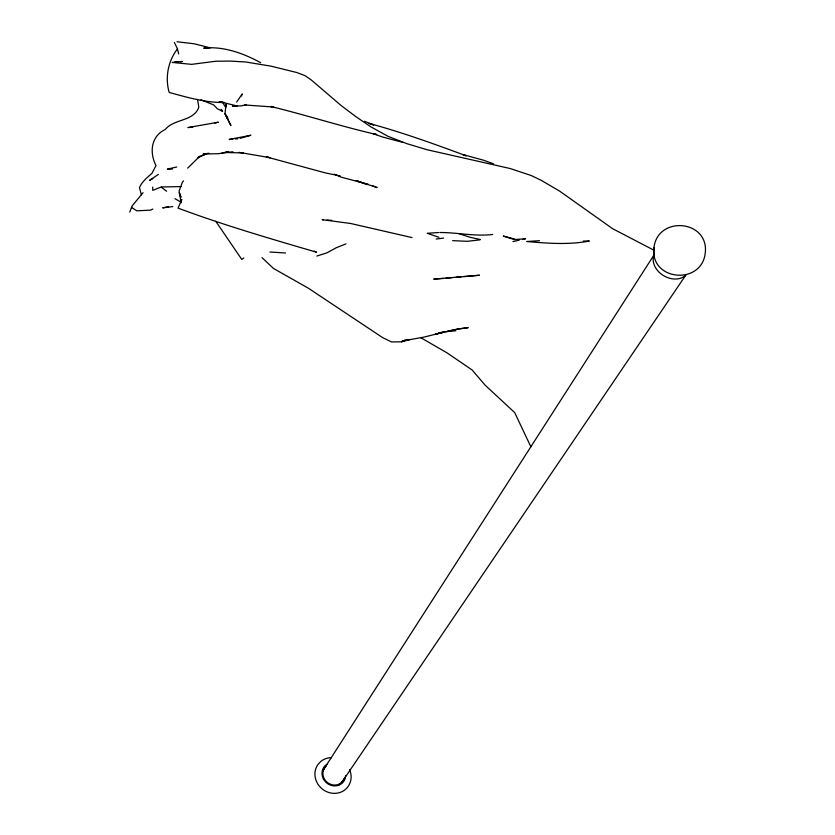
<?xml version="1.0" encoding="UTF-8"?>
<svg xmlns="http://www.w3.org/2000/svg" width="835" height="835" viewBox="0 0 835 835"><rect width="100%" height="100%" fill="white"/><g stroke="black" fill="none" stroke-linecap="round" stroke-linejoin="round"><path stroke-width="1.25" d="M653.92 247.776C657.688 215.086 709.312 219.939 705.251 253.141C701.577 285.539 649.891 281.019 653.92 247.776L654.139 251.836M129.749 212.09L132.295 205.713L143.056 192.697M241.43 95.952L242.244 93.917L236.681 102.027M181.842 199.492L178.043 208.124C223.394 225.001 269.987 238.622 316.517 252.201L314.325 251.105M177.573 48.774C168.033 60.976 164.923 77.582 169.161 92.424C187.197 97.371 205.4 102.705 224.281 102.548L219.177 101.557L237.077 105.961L232.485 106.129L241.419 105.868L246.294 104.657M323.187 770.214L654.243 254.602A18.986 14.487 30.6 0 0 662.969 275.268A18.986 14.487 30.6 0 0 685.932 274.934L341.411 782.917M187.666 168.127L199.565 156.437L206.182 153.953L197.467 157.972L199.565 156.437M183.575 180.945L182.541 181.894L179.128 190.871L179.765 195.192M243.778 257.952L241.816 259.487L215.774 221.265M158.337 174.442L149.622 180.297L152.805 178.648M262.023 257.639L273.473 268.442L308.407 288.232L382.43 337.486L391.458 341.933L401.583 341.828L405.017 340.189M152.836 209.063L150.54 210.138L136.846 210.817L131.45 207.404M346.003 243.872L336.474 247.64L326.871 252.848L316.82 256.074M240.156 138.359L250.876 135.249L229.124 139.455L232.819 139.174M401.583 341.828L409.682 339.584M214.866 123.1L218.311 122.202L187.906 127.567L192.812 127.139M444.356 332.048L423.752 337.163L402.052 341.024L409.515 339.469M444.303 332.038L435.463 334.136L457.799 329.063L468.195 327.633L456.745 329.147M455.503 329.428L445.566 331.735L455.9 330.733M512.961 241.597L519.234 240.177M523.002 239.321L525.507 238.747L514.36 239.582L503.275 236.054L514.725 239.071M176.728 167.01L167.376 169.108L172.292 169.108M168.566 206.61L162.721 207.873L172.824 206.579M180.506 61.654L182.343 61.466L172.177 62.427L191.632 64.358L215.618 61.247L230.178 61.08L245.688 61.988L270.791 66.111L296.602 72.478L304.952 75.609L311.424 80.097L341.191 105.596L355.345 116.274L370.844 126.847L388.129 136.376L407.167 143.756L427.05 149.726L510.133 168.524L531.029 175.454L540.923 180.162L559.575 191.079L612.546 228.644L654.076 250.291M438.396 332.862L444.606 331.819M222.11 152.92L232.934 151.772M208.938 153.233L203.051 154.068L218.843 153.682L228.216 151.928L224.657 152.492L243.392 152.941M436.225 239.04L443.552 238.09M480.031 239.854L467.256 241.315L452.654 240.647M456.025 277.324L461.202 276.844M463.78 276.604L479.488 275.237L433.72 279.12L443.364 278.431M445.848 278.232L452.205 277.669M235.282 138.986L237.735 138.798M438.605 232.548L427.249 233.278L438.928 237.276M539.483 240.689L526.781 241.513C547.614 243.319 568.583 244.999 589.322 241.044L583.3 241.085M174.87 61.873L178.252 61.738M439.909 232.506C457.559 232.495 474.885 236.597 492.66 234.478M285.466 252.995L269.935 252.013M273.65 107.016L244.77 104.97M327.059 220.043L331.745 220.367M177.041 41.75L194.252 43.796L210.232 47.825L203.709 48.138C223.561 46.008 243.455 53.315 260.656 62.688M323.542 219.793L322.133 219.668L350.815 223.519L412.02 237.589M273.379 106.755L270.791 106.483C306.278 115.115 340.92 126.356 376.668 134.55L372.963 133.621L382.472 136.992L402.136 142.201M181.258 186.612L161.353 186.957L152.763 190.359L152.701 187.082M238.841 152.335L270.123 157.69L266.271 156.876L325.493 172.939L340.283 175.966M480.125 239.447L470.596 237.422L459.26 233.8M368.433 184.368L341.233 177.177L334.271 174.16M367.149 184.671L357.432 181.028L377.117 187.593L372.974 185.892M356.107 180.673L360.981 182.354M493.673 163.89L483.517 160.205L462.945 154.59L466.201 155.821C434.231 143.944 402 132.306 369.07 123.403L373.673 125.01L364.457 121.284M200.974 99.772L213.697 104.928L217.319 108.748L222.517 111.326L221.16 109.312M174.943 198.657L181.299 202.32M420.85 337.737L447.111 352.902L472.172 370.009L485.052 385.092L514.673 412.573L530.903 446.882M161.259 187.207L166.593 191.225M222.82 102.715L225.805 107.673M174.379 42.47L177.281 48.461L178.69 53.92M141.418 194.743L139.445 187.656C141.846 181.759 147.19 177.563 151.855 173.45L156.02 165.601C149.392 152.815 150.791 136.345 165.153 129.55C174.244 118.476 193.605 121.743 198.834 107.214L197.498 99.407M180.736 196.872L179.285 192.645L180.871 197.154M180.715 196.987L179.849 194.649L181.101 202.738M226.421 106.421L226.045 104.26L224.991 113.56L230.825 125.459L224.991 113.56L227.611 118.852L227.454 116.556M654.212 253.026L654.4 256.533M349.541 769.515A18.683 17.253 39.9 0 1 331.683 793.166A18.683 17.253 39.9 0 1 317.77 764.745L320.807 761.436A18.683 17.253 39.9 0 1 331.432 757.669M344.323 778.251A11.325 10.448 39.8 0 1 327.967 782.917A11.325 10.448 39.8 0 1 326.422 765.737M342.235 781.863A11.21 10.354 39.9 0 1 338.102 785.307M322.675 771.457A11.21 10.354 39.9 0 1 323.876 769.025M345.659 775.611A12.212 11.273 39.8 0 1 327.946 783.898A12.212 11.273 39.8 0 1 327.477 763.962"/></g></svg>
